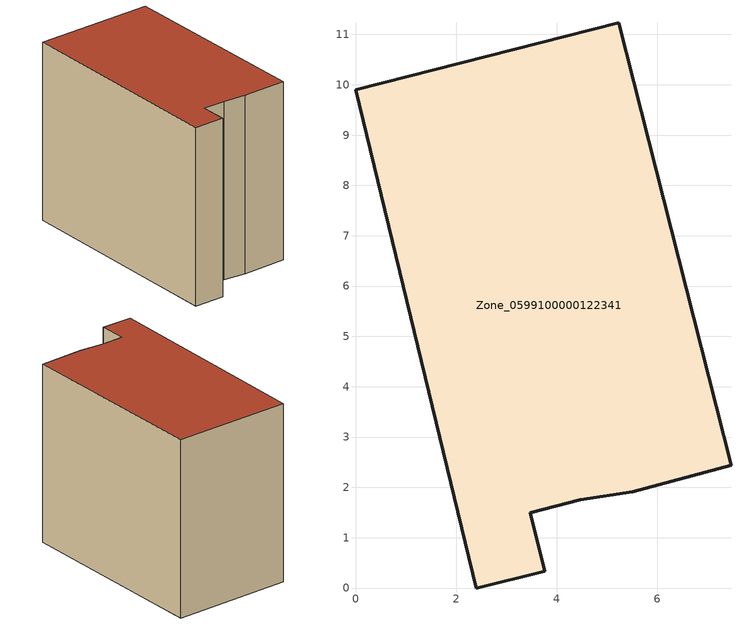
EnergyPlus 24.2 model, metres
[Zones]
Zone_0599100000122341
 floor ground (C_G): 5.23,11.23 7.46,2.44 5.51,1.92 4.46,1.75 3.47,1.5 3.76,0.34 2.4,0 0,9.9 z0
 wall outside (C_F): 2.4,0 3.76,0.34 3.47,1.5 4.46,1.75 5.51,1.92 7.46,2.44 5.23,11.23 0,9.9 2.4,0 z0:8.14
 roof outside (C_R): 7.46,2.44 5.23,11.23 0,9.9 2.4,0 3.76,0.34 3.47,1.5 4.46,1.75 5.51,1.92 z8.14
[BUILDING]
Pand.0599100000122341: North Axis=0; Terrain=City; Loads Convergence Tolerance Value=0.04; Temperature Convergence Tolerance Value=0.4; Solar Distribution=FullExterior; Maximum Number of Warmup Days=25; Minimum Number of Warmup Days=1
[Site:Location]
Rotterdam.The.Hague.AP_ZH_NLD Design_Conditions: Latitude=51.96; Longitude=4.45; Time Zone=1; Elevation=-4.5
[SITE:GROUNDTEMPERATURE:BUILDINGSURFACE]
18, 18, 18, 18, 18, 18, 18, 18, 18, 18, 18, 18
[MATERIAL] Thermal Absorptance=0.9; Solar Absorptance=0.7; Visible Absorptance=0.7
Name | Roughness | Thickness | Conductivity | Density | Specific Heat
G.TI.1975-1991 | MediumSmooth | 0.15 | 0.288461 | 540 | 1210
F.TI.1975-1991 | Rough | 0.3 | 0.230769 | 1920 | 840
R.TI.1975-1991 | MediumRough | 0.2 | 0.153846 | 1500 | 1000
[CONSTRUCTION]
C_G: G.TI.1975-1991
C_F: F.TI.1975-1991
C_R: R.TI.1975-1991
[ZONE]
Zone_0599100000122341: Type=1; Multiplier=1; Ceiling Height=Autocalculate; Volume=Autocalculate; Floor Area=autocalculate; Part of Total Floor Area=Yes
[ZONEINFILTRATION:DESIGNFLOWRATE]
Infil_Zone_0599100000122341: Zone or ZoneList or Space or SpaceList=Zone_0599100000122341; Schedule=AlwaysOn; Design Flow Rate Calculation Method=Flow/Area; Flow Rate per Floor Area=0.003; Constant Term Coefficient=1; Temperature Term Coefficient=0; Velocity Term Coefficient=0; Velocity Squared Term Coefficient=0
[HVACTEMPLATE:ZONE:IDEALLOADSAIRSYSTEM]
Zone_0599100000122341: Maximum Heating Supply Air Temperature=50; Minimum Cooling Supply Air Temperature=13; Maximum Heating Supply Air Humidity Ratio=0.0156; Minimum Cooling Supply Air Humidity Ratio=0.0077; Heating Limit=NoLimit; Cooling Limit=NoLimit; Dehumidification Control Type=ConstantSensibleHeatRatio; Cooling Sensible Heat Ratio=0.7; Dehumidification Setpoint=60; Humidification Control Type=None; Humidification Setpoint=30; Outdoor Air Method=None; Outdoor Air Flow Rate per Person=0.00944; Outdoor Air Flow Rate per Zone Floor Area=0; Outdoor Air Flow Rate per Zone=0; Demand Controlled Ventilation Type=None; Outdoor Air Economizer Type=NoEconomizer; Heat Recovery Type=None; Sensible Heat Recovery Effectiveness=0.7; Latent Heat Recovery Effectiveness=0.65
[ZONECONTROL:THERMOSTAT]
ThermostatControl_Zone_0599100000122341: Zone or ZoneList=Zone_0599100000122341; Control Type Schedule=DualSetpointControlType; Control 1=Thermostat_Zone_0599100000122341; Temperature Difference Between Cutout And Setpoint=0
[THERMOSTATSETPOINT:DUALSETPOINT]
Thermostat_Zone_0599100000122341: Heating Setpoint Temperature Schedule=HeatingSetpoint_Zone_0599100000122341; Cooling Setpoint Temperature Schedule=CoolingSetpoint_Zone_0599100000122341
[SCHEDULE:COMPACT]
HeatingSetpoint_Zone_0599100000122341: Through: 12/31, For: AllDays, Until: 24:00, 21
CoolingSetpoint_Zone_0599100000122341: Through: 12/31, For: AllDays, Until: 24:00, 24
DualSetpointControlType: Through: 12/31, For: AllDays, Until: 24:00, 4
AlwaysOn: Through: 12/31, For: AllDays, Until: 24:00, 1
